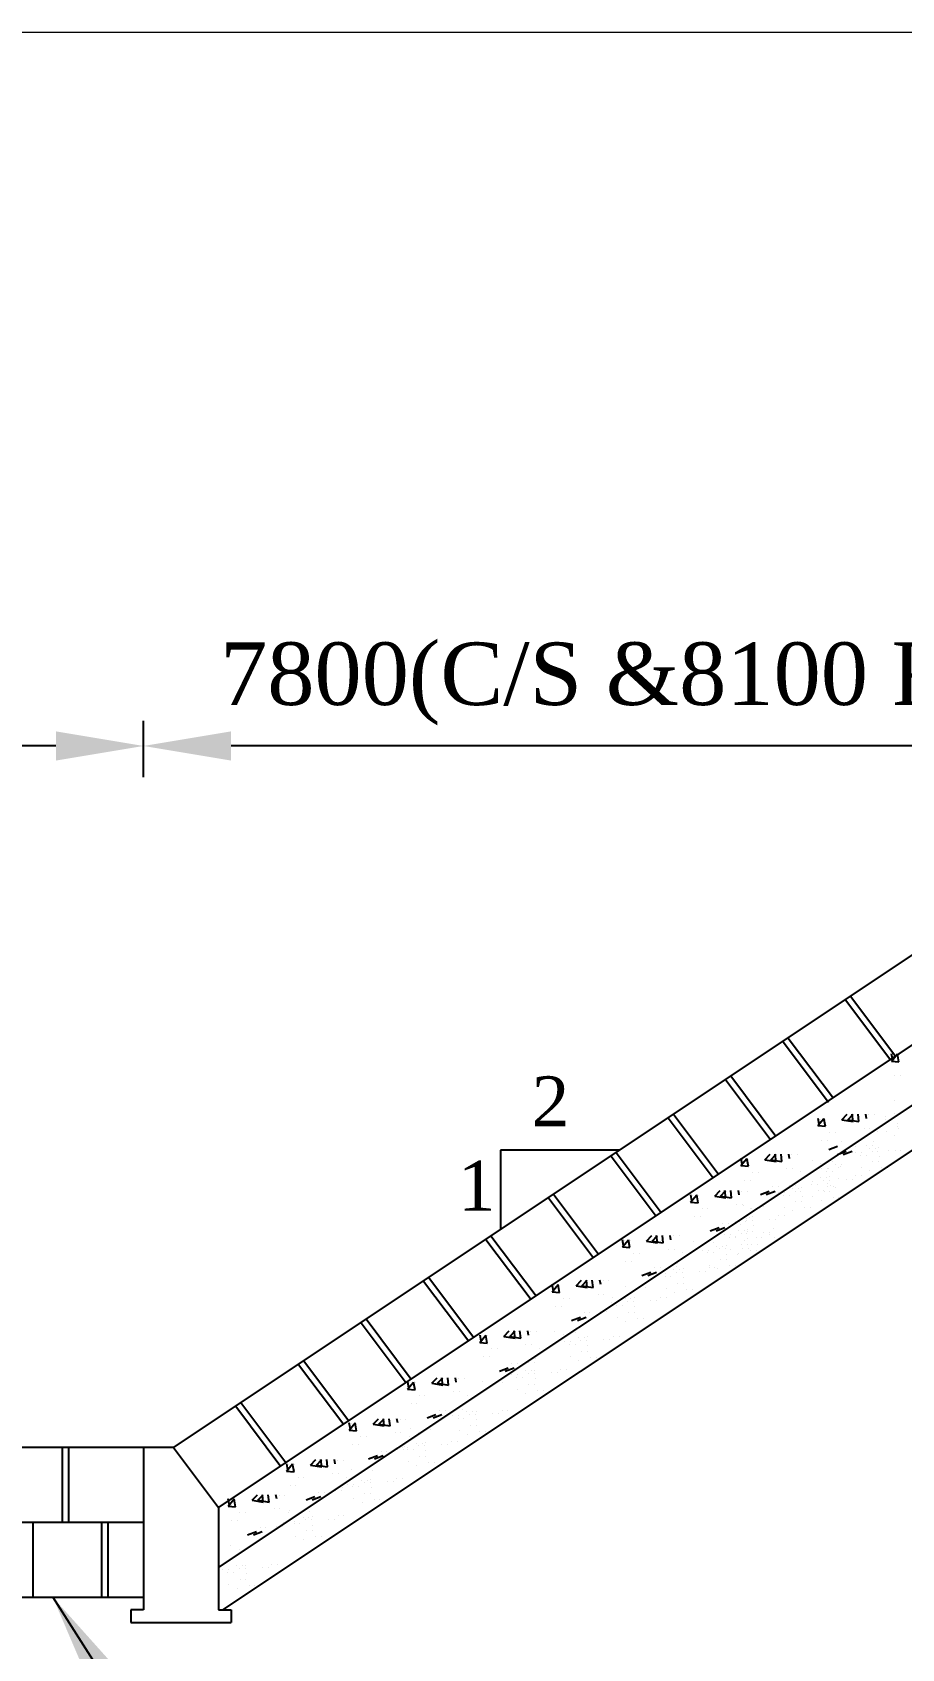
# Model space of a CAD drawing. Extents: x -545075 to 1728153, y -708141 to -305611.
# Drawn here: x 1040330 to 1043806, y -618361 to -611896 of the extents above; entities that cross this region are included whole.
import ezdxf

# ---------------------------------------------------------------- set-up
doc = ezdxf.new("R2010")
doc.units = 0
doc.header["$MEASUREMENT"] = 0
doc.layers.get('0').update_dxf_attribs({"linetype": 'CONTINUOUS'})
doc.layers.get('DEFPOINTS').update_dxf_attribs({"linetype": 'CONTINUOUS'})
doc.layers.add('LINE', color=7, linetype='CONTINUOUS')
doc.styles.get("Standard").update_dxf_attribs({"font": 'times.ttf', "height": 250})
doc.dimstyles.new('3', dxfattribs={"dimtxt": 225, "dimasz": 350, "dimexe": 100, "dimexo": 25, "dimgap": 9, "dimtad": 0, "dimdec": 0, "dimzin": 0, "dimdsep": 46, "dimtxsty": 'Standard', "dimcen": 0, "dimclrt": 256, "dimadec": 0, "dimazin": 0, "dimtfac": 1, "dimtdec": 0, "dimtofl": 0, "dimtmove": 2, "dimatfit": 3, "dimfxl": 1, "dimtolj": 1, "dimtzin": 0, "dimarcsym": 0})

# ---------------------------------------------------------------- blocks, each defined once
blk = doc.blocks.new('*D143')
at = {"color": 0, "lineweight": -2}
for p, q in [((1033694.3, -614874.6), (1033694.3, -614650.3)), ((1040774.4, -614874.6), (1040774.4, -614650.3)), ((1034044.3, -614750.3), (1036869.6, -614750.3)), ((1040424.4, -614750.3), (1037599, -614750.3))]:
    blk.add_line(p, q, dxfattribs=at)
for points in [[(1034044.3, -614691.9), (1034044.3, -614808.6), (1033694.3, -614750.3)], [(1040424.4, -614691.9), (1040424.4, -614808.6), (1040774.4, -614750.3)]]:
    blk.add_solid(points, dxfattribs=at)
at = {"layer": 'DEFPOINTS', "color": 0, "lineweight": -2}
for p in [(1033694.3, -614750.3), (1033694.3, -614899.6), (1040774.4, -614899.6)]:
    blk.add_point(p, dxfattribs=at)
at = {"insert": (1037234.3, -614750.3), "char_height": 250, "attachment_point": 5}
blk.add_mtext('\\A1;7000', dxfattribs=at)
blk = doc.blocks.new('*D102')
at = {"color": 0, "lineweight": -2}
for p, q in [((1040774.4, -614874.6), (1040774.4, -614650.3)), ((1044508.1, -614901.3), (1044508.1, -614650.3)), ((1044158.1, -614750.3), (1041124.4, -614750.3))]:
    blk.add_line(p, q, dxfattribs=at)
for points in [[(1041124.4, -614691.9), (1041124.4, -614808.6), (1040774.4, -614750.3)], [(1044158.1, -614691.9), (1044158.1, -614808.6), (1044508.1, -614750.3)]]:
    blk.add_solid(points, dxfattribs=at)
at = {"layer": 'DEFPOINTS', "color": 0, "lineweight": -2}
for p in [(1040774.4, -614750.3), (1040774.4, -614899.6), (1044508.1, -614926.3)]:
    blk.add_point(p, dxfattribs=at)
at = {"insert": (1042769.4, -614502), "char_height": 250, "attachment_point": 5}
blk.add_mtext('\\A1;7800(C/S &8100 R/S)', dxfattribs=at)

msp = doc.modelspace()

# ---------------------------------------------------------------- linework, layer by layer
at = {"color": 0}
for p, q in [((1043765.013, -616010.585), (1043789.118, -615981.858)), ((1043765.013, -616010.585), (1043794.899, -616013.2)), ((1043771.638, -616013.215), (1043765.857, -615981.873)), ((1043773.483, -615984.922), (1043773.483, -615984.922)), ((1043794.89, -616013.215), (1043789.109, -615981.873)), ((1043796.735, -615984.922), (1043796.735, -615984.922)), ((1043779.248, -616068.783), (1043779.248, -616068.783)), ((1043802.499, -616068.783), (1043802.499, -616068.783)), ((1043776.45, -616168.926), (1043776.45, -616168.926)), ((1043567.191, -616245.141), (1043588.512, -616222.92)), ((1043590.443, -616245.141), (1043611.764, -616222.92)), ((1043611.65, -616252.049), (1043608.261, -616222.92)), ((1043634.902, -616252.049), (1043631.513, -616222.92)), ((1043665.423, -616239.838), (1043662.302, -616222.92)), ((1043675.167, -616224.521), (1043675.167, -616224.521)), ((1043698.419, -616224.521), (1043698.419, -616224.521)), ((1043743.082, -616234.164), (1043743.082, -616234.164)), ((1043776.072, -616218.464), (1043776.072, -616218.464)), ((1043786.865, -616229.469), (1043786.865, -616229.469)), ((1043799.324, -616218.464), (1043799.324, -616218.464)), ((1043471.013, -616268.585), (1043495.118, -616239.858)), ((1043471.013, -616268.585), (1043500.899, -616271.2)), ((1043477.638, -616271.215), (1043471.857, -616239.873)), ((1043479.483, -616242.922), (1043479.483, -616242.922)), ((1043500.89, -616271.215), (1043495.109, -616239.873)), ((1043502.735, -616242.922), (1043502.735, -616242.922)), ((1043516.75, -616294.957), (1043516.75, -616294.957)), ((1043540.002, -616294.957), (1043540.002, -616294.957)), ((1043567.191, -616245.141), (1043611.659, -616252.038)), ((1043590.443, -616245.141), (1043634.911, -616252.038)), ((1043655.409, -616278.512), (1043655.409, -616278.512)), ((1043678.661, -616278.512), (1043678.661, -616278.512)), ((1043711.053, -616292.974), (1043711.053, -616292.974)), ((1043740.651, -616245.274), (1043740.651, -616245.274)), ((1043745.321, -616293.676), (1043745.321, -616293.676)), ((1043755.618, -616247.597), (1043755.618, -616247.597)), ((1043763.903, -616245.274), (1043763.903, -616245.274)), ((1043788.011, -616262.06), (1043788.011, -616262.06)), ((1043789.627, -616272.427), (1043789.627, -616272.427)), ((1043792.657, -616281.648), (1043792.657, -616281.648)), ((1043485.248, -616326.783), (1043485.248, -616326.783)), ((1043508.499, -616326.783), (1043508.499, -616326.783)), ((1043514.544, -616364.346), (1043549.553, -616350.907)), ((1043564.459, -616333.377), (1043564.459, -616333.377)), ((1043599.291, -616352.705), (1043599.291, -616352.705)), ((1043622.543, -616352.705), (1043622.543, -616352.705)), ((1043666.326, -616348.009), (1043666.326, -616348.009)), ((1043677.192, -616359.511), (1043677.192, -616359.511)), ((1043689.577, -616348.009), (1043689.577, -616348.009)), ((1043692.582, -616333.427), (1043692.582, -616333.427)), ((1043700.444, -616359.511), (1043700.444, -616359.511)), ((1043714.242, -616355.933), (1043714.242, -616355.933)), ((1043777.714, -616308.138), (1043777.714, -616308.138)), ((1043779.788, -616366.755), (1043779.788, -616366.755)), ((1043803.04, -616366.755), (1043803.04, -616366.755)), ((1043163.013, -616428.585), (1043187.118, -616399.858)), ((1043163.013, -616428.585), (1043192.899, -616431.2)), ((1043169.638, -616431.215), (1043163.857, -616399.873)), ((1043171.483, -616402.922), (1043171.483, -616402.922)), ((1043192.89, -616431.215), (1043187.109, -616399.873)), ((1043194.735, -616402.922), (1043194.735, -616402.922)), ((1043259.191, -616405.141), (1043280.512, -616382.92)), ((1043259.191, -616405.141), (1043303.659, -616412.038)), ((1043282.443, -616405.141), (1043303.764, -616382.92)), ((1043282.443, -616405.141), (1043326.911, -616412.038)), ((1043303.65, -616412.049), (1043300.261, -616382.92)), ((1043326.902, -616412.049), (1043323.513, -616382.92)), ((1043357.423, -616399.838), (1043354.302, -616382.92)), ((1043367.167, -616384.521), (1043367.167, -616384.521)), ((1043390.419, -616384.521), (1043390.419, -616384.521)), ((1043447.618, -616407.597), (1043447.618, -616407.597)), ((1043480.011, -616422.06), (1043480.011, -616422.06)), ((1043482.45, -616426.926), (1043482.45, -616426.926)), ((1043528.027, -616410.94), (1043528.027, -616410.94)), ((1043540.898, -616425.948), (1043540.898, -616425.948)), ((1043549.375, -616383.674), (1043584.384, -616370.236)), ((1043562.858, -616430.268), (1043562.858, -616430.268)), ((1043564.15, -616425.948), (1043564.15, -616425.948)), ((1043570.51, -616379.273), (1043570.51, -616379.273)), ((1043572.627, -616383.674), (1043607.636, -616370.236)), ((1043620.951, -616375.211), (1043620.951, -616375.211)), ((1043641.771, -616386.32), (1043641.771, -616386.32)), ((1043644.203, -616375.211), (1043644.203, -616375.211)), ((1043665.023, -616386.32), (1043665.023, -616386.32)), ((1043687.986, -616370.515), (1043687.986, -616370.515)), ((1043690.747, -616413.474), (1043690.747, -616413.474)), ((1043711.238, -616370.515), (1043711.238, -616370.515)), ((1043713.999, -616413.474), (1043713.999, -616413.474)), ((1043715.535, -616390.699), (1043715.535, -616390.699)), ((1043752.456, -616367.393), (1043752.456, -616367.393)), ((1043177.248, -616486.783), (1043177.248, -616486.783)), ((1043200.499, -616486.783), (1043200.499, -616486.783)), ((1043208.75, -616454.957), (1043208.75, -616454.957)), ((1043232.002, -616454.957), (1043232.002, -616454.957)), ((1043347.409, -616438.512), (1043347.409, -616438.512)), ((1043370.661, -616438.512), (1043370.661, -616438.512)), ((1043384.582, -616493.427), (1043384.582, -616493.427)), ((1043403.053, -616452.974), (1043403.053, -616452.974)), ((1043449.082, -616492.164), (1043449.082, -616492.164)), ((1043482.072, -616476.464), (1043482.072, -616476.464)), ((1043484.657, -616441.648), (1043484.657, -616441.648)), ((1043492.865, -616487.469), (1043492.865, -616487.469)), ((1043505.324, -616476.464), (1043505.324, -616476.464)), ((1043505.477, -616452.758), (1043505.477, -616452.758)), ((1043507.909, -616441.648), (1043507.909, -616441.648)), ((1043514.842, -616441.388), (1043514.842, -616441.388)), ((1043516.117, -616487.469), (1043516.117, -616487.469)), ((1043519.121, -616472.887), (1043519.121, -616472.887)), ((1043528.729, -616452.758), (1043528.729, -616452.758)), ((1043551.692, -616436.953), (1043551.692, -616436.953)), ((1043554.453, -616479.911), (1043554.453, -616479.911)), ((1043584.667, -616483.709), (1043584.667, -616483.709)), ((1043607.919, -616483.709), (1043607.919, -616483.709)), ((1043622.52, -616469.455), (1043622.52, -616469.455)), ((1043645.772, -616469.455), (1043645.772, -616469.455)), ((1043646.442, -616434.723), (1043646.442, -616434.723)), ((1043678.834, -616449.185), (1043678.834, -616449.185)), ((1043726.851, -616438.065), (1043726.851, -616438.065)), ((1043750.103, -616438.065), (1043750.103, -616438.065)), ((1042962.182, -616574.257), (1042986.286, -616545.53)), ((1042968.807, -616576.886), (1042963.026, -616545.545)), ((1042970.652, -616548.593), (1042970.652, -616548.593)), ((1042992.059, -616576.886), (1042986.277, -616545.545)), ((1042993.904, -616548.593), (1042993.904, -616548.593)), ((1043058.359, -616550.813), (1043079.681, -616528.592)), ((1043058.359, -616550.813), (1043102.828, -616557.71)), ((1043081.611, -616550.813), (1043102.932, -616528.592)), ((1043081.611, -616550.813), (1043126.08, -616557.71)), ((1043102.818, -616557.72), (1043099.43, -616528.592)), ((1043126.07, -616557.72), (1043122.682, -616528.592)), ((1043156.592, -616545.51), (1043153.471, -616528.592)), ((1043166.335, -616530.192), (1043166.335, -616530.192)), ((1043189.587, -616530.192), (1043189.587, -616530.192)), ((1043241.375, -616543.674), (1043276.384, -616530.236)), ((1043264.627, -616543.674), (1043299.636, -616530.236)), ((1043291.291, -616512.705), (1043291.291, -616512.705)), ((1043312.951, -616535.211), (1043312.951, -616535.211)), ((1043314.543, -616512.705), (1043314.543, -616512.705)), ((1043333.771, -616546.32), (1043333.771, -616546.32)), ((1043336.203, -616535.211), (1043336.203, -616535.211)), ((1043357.023, -616546.32), (1043357.023, -616546.32)), ((1043358.326, -616508.009), (1043358.326, -616508.009)), ((1043369.192, -616519.511), (1043369.192, -616519.511)), ((1043379.986, -616530.515), (1043379.986, -616530.515)), ((1043381.577, -616508.009), (1043381.577, -616508.009)), ((1043392.444, -616519.511), (1043392.444, -616519.511)), ((1043403.238, -616530.515), (1043403.238, -616530.515)), ((1043406.242, -616515.933), (1043406.242, -616515.933)), ((1043407.535, -616550.699), (1043407.535, -616550.699)), ((1043446.651, -616503.274), (1043446.651, -616503.274)), ((1043451.321, -616551.676), (1043451.321, -616551.676)), ((1043469.903, -616503.274), (1043469.903, -616503.274)), ((1043471.788, -616526.755), (1043471.788, -616526.755)), ((1043495.04, -616526.755), (1043495.04, -616526.755)), ((1043495.627, -616530.427), (1043495.627, -616530.427)), ((1043509.641, -616512.502), (1043509.641, -616512.502)), ((1043510.148, -616501.16), (1043510.148, -616501.16)), ((1043518.878, -616530.427), (1043518.878, -616530.427)), ((1043520.415, -616507.652), (1043520.415, -616507.652)), ((1043531.73, -616555.019), (1043531.73, -616555.019)), ((1043532.892, -616512.502), (1043532.892, -616512.502)), ((1043542.54, -616515.622), (1043542.54, -616515.622)), ((1043554.982, -616555.019), (1043554.982, -616555.019)), ((1042962.182, -616574.257), (1042992.068, -616576.871)), ((1043007.919, -616600.629), (1043007.919, -616600.629)), ((1043031.17, -616600.629), (1043031.17, -616600.629)), ((1043146.578, -616584.183), (1043146.578, -616584.183)), ((1043169.83, -616584.183), (1043169.83, -616584.183)), ((1043174.45, -616586.926), (1043174.45, -616586.926)), ((1043202.222, -616598.646), (1043202.222, -616598.646)), ((1043206.842, -616601.388), (1043206.842, -616601.388)), ((1043254.858, -616590.268), (1043254.858, -616590.268)), ((1043338.442, -616594.723), (1043338.442, -616594.723)), ((1043370.834, -616609.185), (1043370.834, -616609.185)), ((1043382.747, -616573.474), (1043382.747, -616573.474)), ((1043405.999, -616573.474), (1043405.999, -616573.474)), ((1043418.851, -616598.065), (1043418.851, -616598.065)), ((1043442.103, -616598.065), (1043442.103, -616598.065)), ((1043458.456, -616625.393), (1043458.456, -616625.393)), ((1043483.714, -616566.138), (1043483.714, -616566.138)), ((1042976.416, -616632.455), (1042976.416, -616632.455)), ((1042999.668, -616632.455), (1042999.668, -616632.455)), ((1043040.544, -616689.346), (1043075.553, -616675.907)), ((1043063.796, -616689.346), (1043098.805, -616675.907)), ((1043090.459, -616658.377), (1043090.459, -616658.377)), ((1043113.711, -616658.377), (1043113.711, -616658.377)), ((1043138.651, -616663.274), (1043138.651, -616663.274)), ((1043141.082, -616652.164), (1043141.082, -616652.164)), ((1043152.751, -616688.573), (1043152.751, -616688.573)), ((1043157.494, -616653.681), (1043157.494, -616653.681)), ((1043161.903, -616663.274), (1043161.903, -616663.274)), ((1043174.072, -616636.464), (1043174.072, -616636.464)), ((1043176.003, -616688.573), (1043176.003, -616688.573)), ((1043180.746, -616653.681), (1043180.746, -616653.681)), ((1043183.75, -616639.099), (1043183.75, -616639.099)), ((1043184.865, -616647.469), (1043184.865, -616647.469)), ((1043187.627, -616690.427), (1043187.627, -616690.427)), ((1043189.801, -616684.996), (1043189.801, -616684.996)), ((1043197.324, -616636.464), (1043197.324, -616636.464)), ((1043208.117, -616647.469), (1043208.117, -616647.469)), ((1043210.878, -616690.427), (1043210.878, -616690.427)), ((1043211.121, -616632.887), (1043211.121, -616632.887)), ((1043212.415, -616667.652), (1043212.415, -616667.652)), ((1043276.667, -616643.709), (1043276.667, -616643.709)), ((1043293.2, -616681.564), (1043293.2, -616681.564)), ((1043299.919, -616643.709), (1043299.919, -616643.709)), ((1043314.52, -616629.455), (1043314.52, -616629.455)), ((1043337.772, -616629.455), (1043337.772, -616629.455)), ((1042689.013, -616753.585), (1042713.118, -616724.858)), ((1042689.013, -616753.585), (1042718.899, -616756.2)), ((1042695.638, -616756.215), (1042689.857, -616724.873)), ((1042697.483, -616727.922), (1042697.483, -616727.922)), ((1042718.89, -616756.215), (1042713.109, -616724.873)), ((1042720.735, -616727.922), (1042720.735, -616727.922)), ((1042785.191, -616730.141), (1042806.512, -616707.92)), ((1042785.191, -616730.141), (1042829.659, -616737.038)), ((1042808.443, -616730.141), (1042829.764, -616707.92)), ((1042808.443, -616730.141), (1042852.911, -616737.038)), ((1042829.65, -616737.049), (1042826.261, -616707.92)), ((1042852.902, -616737.049), (1042849.513, -616707.92)), ((1042883.423, -616724.838), (1042880.302, -616707.92)), ((1042893.167, -616709.521), (1042893.167, -616709.521)), ((1042916.419, -616709.521), (1042916.419, -616709.521)), ((1042973.618, -616732.597), (1042973.618, -616732.597)), ((1043006.011, -616747.06), (1043006.011, -616747.06)), ((1043054.027, -616735.94), (1043054.027, -616735.94)), ((1043066.898, -616750.948), (1043066.898, -616750.948)), ((1043090.15, -616750.948), (1043090.15, -616750.948)), ((1043096.51, -616704.273), (1043096.51, -616704.273)), ((1043103.948, -616747.371), (1043103.948, -616747.371)), ((1043117.33, -616715.383), (1043117.33, -616715.383)), ((1043119.762, -616704.273), (1043119.762, -616704.273)), ((1043140.582, -616715.383), (1043140.582, -616715.383)), ((1043143.321, -616711.676), (1043143.321, -616711.676)), ((1043163.545, -616699.577), (1043163.545, -616699.577)), ((1043166.306, -616742.536), (1043166.306, -616742.536)), ((1043175.714, -616726.138), (1043175.714, -616726.138)), ((1043186.797, -616699.577), (1043186.797, -616699.577)), ((1043189.558, -616742.536), (1043189.558, -616742.536)), ((1043191.094, -616719.761), (1043191.094, -616719.761)), ((1043207.346, -616743.939), (1043207.346, -616743.939)), ((1043223.73, -616715.019), (1043223.73, -616715.019)), ((1043230.598, -616743.939), (1043230.598, -616743.939)), ((1043246.982, -616715.019), (1043246.982, -616715.019)), ((1043255.347, -616695.818), (1043255.347, -616695.818)), ((1043276.021, -616704.273), (1043276.021, -616704.273)), ((1043278.598, -616695.818), (1043278.598, -616695.818)), ((1043296.841, -616715.383), (1043296.841, -616715.383)), ((1042703.248, -616811.783), (1042703.248, -616811.783)), ((1042726.499, -616811.783), (1042726.499, -616811.783)), ((1042734.75, -616779.957), (1042734.75, -616779.957)), ((1042758.002, -616779.957), (1042758.002, -616779.957)), ((1042873.409, -616763.512), (1042873.409, -616763.512)), ((1042896.661, -616763.512), (1042896.661, -616763.512)), ((1042910.582, -616818.427), (1042910.582, -616818.427)), ((1042929.053, -616777.974), (1042929.053, -616777.974)), ((1043010.657, -616766.648), (1043010.657, -616766.648)), ((1043031.477, -616777.758), (1043031.477, -616777.758)), ((1043033.909, -616766.648), (1043033.909, -616766.648)), ((1043054.729, -616777.758), (1043054.729, -616777.758)), ((1043077.692, -616761.953), (1043077.692, -616761.953)), ((1043080.453, -616804.911), (1043080.453, -616804.911)), ((1043100.943, -616761.953), (1043100.943, -616761.953)), ((1043103.705, -616804.911), (1043103.705, -616804.911)), ((1043105.241, -616782.136), (1043105.241, -616782.136)), ((1043122.001, -616763.785), (1043122.001, -616763.785)), ((1043150.456, -616785.393), (1043150.456, -616785.393)), ((1043154.393, -616778.247), (1043154.393, -616778.247)), ((1043169.494, -616758.193), (1043169.494, -616758.193)), ((1043192.745, -616758.193), (1043192.745, -616758.193)), ((1043202.41, -616767.127), (1043202.41, -616767.127)), ((1043225.662, -616767.127), (1043225.662, -616767.127)), ((1042767.375, -616868.674), (1042802.384, -616855.236)), ((1042790.627, -616868.674), (1042825.636, -616855.236)), ((1042817.291, -616837.705), (1042817.291, -616837.705)), ((1042838.951, -616860.211), (1042838.951, -616860.211)), ((1042840.543, -616837.705), (1042840.543, -616837.705)), ((1042859.771, -616871.32), (1042859.771, -616871.32)), ((1042862.203, -616860.211), (1042862.203, -616860.211)), ((1042883.023, -616871.32), (1042883.023, -616871.32)), ((1042884.326, -616833.009), (1042884.326, -616833.009)), ((1042895.192, -616844.511), (1042895.192, -616844.511)), ((1042905.986, -616855.515), (1042905.986, -616855.515)), ((1042907.577, -616833.009), (1042907.577, -616833.009)), ((1042918.444, -616844.511), (1042918.444, -616844.511)), ((1042929.238, -616855.515), (1042929.238, -616855.515)), ((1042932.242, -616840.933), (1042932.242, -616840.933)), ((1042933.535, -616875.699), (1042933.535, -616875.699)), ((1042997.788, -616851.755), (1042997.788, -616851.755)), ((1043021.04, -616851.755), (1043021.04, -616851.755)), ((1043035.641, -616837.502), (1043035.641, -616837.502)), ((1043036.148, -616826.16), (1043036.148, -616826.16)), ((1043058.892, -616837.502), (1043058.892, -616837.502)), ((1043068.54, -616840.622), (1043068.54, -616840.622)), ((1043116.557, -616829.503), (1043116.557, -616829.503)), ((1043139.809, -616829.503), (1043139.809, -616829.503)), ((1042408.04, -616932.913), (1042432.144, -616904.187)), ((1042408.04, -616932.913), (1042437.926, -616935.528)), ((1042414.665, -616935.543), (1042408.884, -616904.202)), ((1042416.51, -616907.25), (1042416.51, -616907.25)), ((1042437.917, -616935.543), (1042432.135, -616904.202)), ((1042439.762, -616907.25), (1042439.762, -616907.25)), ((1042504.217, -616909.47), (1042525.538, -616887.249)), ((1042504.217, -616909.47), (1042548.686, -616916.366)), ((1042527.469, -616909.47), (1042548.79, -616887.249)), ((1042527.469, -616909.47), (1042571.938, -616916.366)), ((1042548.676, -616916.377), (1042545.288, -616887.249)), ((1042571.928, -616916.377), (1042568.54, -616887.249)), ((1042592.436, -616942.84), (1042592.436, -616942.84)), ((1042602.45, -616904.167), (1042599.329, -616887.249)), ((1042612.193, -616888.849), (1042612.193, -616888.849)), ((1042615.688, -616942.84), (1042615.688, -616942.84)), ((1042635.445, -616888.849), (1042635.445, -616888.849)), ((1042700.45, -616911.926), (1042700.45, -616911.926)), ((1042732.842, -616926.388), (1042732.842, -616926.388)), ((1042780.858, -616915.268), (1042780.858, -616915.268)), ((1042864.442, -616919.723), (1042864.442, -616919.723)), ((1042896.834, -616934.185), (1042896.834, -616934.185)), ((1042908.747, -616898.474), (1042908.747, -616898.474)), ((1042931.999, -616898.474), (1042931.999, -616898.474)), ((1042944.851, -616923.065), (1042944.851, -616923.065)), ((1042968.103, -616923.065), (1042968.103, -616923.065)), ((1042422.274, -616991.112), (1042422.274, -616991.112)), ((1042445.526, -616991.112), (1042445.526, -616991.112)), ((1042453.776, -616959.286), (1042453.776, -616959.286)), ((1042477.028, -616959.286), (1042477.028, -616959.286)), ((1042603.352, -617012.338), (1042603.352, -617012.338)), ((1042626.604, -617012.338), (1042626.604, -617012.338)), ((1042629.608, -616997.756), (1042629.608, -616997.756)), ((1042643.83, -616977.164), (1042643.83, -616977.164)), ((1042648.08, -616957.303), (1042648.08, -616957.303)), ((1042664.651, -616988.274), (1042664.651, -616988.274)), ((1042667.082, -616977.164), (1042667.082, -616977.164)), ((1042687.903, -616988.274), (1042687.903, -616988.274)), ((1042700.072, -616961.464), (1042700.072, -616961.464)), ((1042710.865, -616972.469), (1042710.865, -616972.469)), ((1042723.324, -616961.464), (1042723.324, -616961.464)), ((1042734.117, -616972.469), (1042734.117, -616972.469)), ((1042737.121, -616957.887), (1042737.121, -616957.887)), ((1042738.415, -616992.652), (1042738.415, -616992.652)), ((1042802.667, -616968.709), (1042802.667, -616968.709)), ((1042825.919, -616968.709), (1042825.919, -616968.709)), ((1042840.52, -616954.455), (1042840.52, -616954.455)), ((1042863.772, -616954.455), (1042863.772, -616954.455)), ((1042486.402, -617048.003), (1042521.411, -617034.564)), ((1042509.654, -617048.003), (1042544.663, -617034.564)), ((1042536.317, -617017.034), (1042536.317, -617017.034)), ((1042559.569, -617017.034), (1042559.569, -617017.034)), ((1042669.321, -617036.676), (1042669.321, -617036.676)), ((1042701.714, -617051.138), (1042701.714, -617051.138)), ((1042713.627, -617015.427), (1042713.627, -617015.427)), ((1042736.878, -617015.427), (1042736.878, -617015.427)), ((1042749.73, -617040.019), (1042749.73, -617040.019)), ((1042772.982, -617040.019), (1042772.982, -617040.019)), ((1042119.261, -617135.633), (1042149.147, -617138.247)), ((1042119.261, -617135.633), (1042143.366, -617106.906)), ((1042125.887, -617138.262), (1042120.105, -617106.921)), ((1042127.731, -617109.969), (1042127.731, -617109.969)), ((1042149.138, -617138.262), (1042143.357, -617106.921)), ((1042150.983, -617109.969), (1042150.983, -617109.969)), ((1042215.439, -617112.189), (1042236.76, -617089.968)), ((1042215.439, -617112.189), (1042259.907, -617119.086)), ((1042238.691, -617112.189), (1042260.012, -617089.968)), ((1042238.691, -617112.189), (1042283.159, -617119.086)), ((1042259.898, -617119.097), (1042256.509, -617089.968)), ((1042283.15, -617119.097), (1042279.761, -617089.968)), ((1042313.671, -617106.886), (1042310.551, -617089.968)), ((1042323.415, -617091.568), (1042323.415, -617091.568)), ((1042346.667, -617091.568), (1042346.667, -617091.568)), ((1042419.476, -617091.254), (1042419.476, -617091.254)), ((1042451.868, -617105.717), (1042451.868, -617105.717)), ((1042456.515, -617133.102), (1042456.515, -617133.102)), ((1042479.767, -617133.102), (1042479.767, -617133.102)), ((1042499.885, -617094.597), (1042499.885, -617094.597)), ((1042512.756, -617117.402), (1042512.756, -617117.402)), ((1042523.55, -617128.406), (1042523.55, -617128.406)), ((1042536.008, -617117.402), (1042536.008, -617117.402)), ((1042546.801, -617128.406), (1042546.801, -617128.406)), ((1042549.806, -617113.825), (1042549.806, -617113.825)), ((1042615.352, -617124.647), (1042615.352, -617124.647)), ((1042638.603, -617124.647), (1042638.603, -617124.647)), ((1042653.204, -617110.393), (1042653.204, -617110.393)), ((1042676.456, -617110.393), (1042676.456, -617110.393)), ((1042133.496, -617193.831), (1042133.496, -617193.831)), ((1042156.748, -617193.831), (1042156.748, -617193.831)), ((1042164.998, -617162.005), (1042164.998, -617162.005)), ((1042188.25, -617162.005), (1042188.25, -617162.005)), ((1042303.657, -617145.559), (1042303.657, -617145.559)), ((1042326.909, -617145.559), (1042326.909, -617145.559)), ((1042340.83, -617200.475), (1042340.83, -617200.475)), ((1042359.302, -617160.022), (1042359.302, -617160.022)), ((1042477.335, -617144.212), (1042477.335, -617144.212)), ((1042482.006, -617192.614), (1042482.006, -617192.614)), ((1042500.587, -617144.212), (1042500.587, -617144.212)), ((1042514.398, -617207.076), (1042514.398, -617207.076)), ((1042526.311, -617171.365), (1042526.311, -617171.365)), ((1042549.563, -617171.365), (1042549.563, -617171.365)), ((1042551.099, -617148.59), (1042551.099, -617148.59)), ((1042562.415, -617195.956), (1042562.415, -617195.956)), ((1042585.666, -617195.956), (1042585.666, -617195.956)), ((1042197.624, -617250.722), (1042232.633, -617237.283)), ((1042220.875, -617250.722), (1042255.885, -617237.283)), ((1042245.785, -617265.649), (1042245.785, -617265.649)), ((1042247.539, -617219.753), (1042247.539, -617219.753)), ((1042269.037, -617265.649), (1042269.037, -617265.649)), ((1042270.791, -617219.753), (1042270.791, -617219.753)), ((1042302.026, -617249.949), (1042302.026, -617249.949)), ((1042312.82, -617260.953), (1042312.82, -617260.953)), ((1042314.574, -617215.057), (1042314.574, -617215.057)), ((1042325.278, -617249.949), (1042325.278, -617249.949)), ((1042336.071, -617260.953), (1042336.071, -617260.953)), ((1042337.826, -617215.057), (1042337.826, -617215.057)), ((1042339.076, -617246.372), (1042339.076, -617246.372)), ((1042404.622, -617257.194), (1042404.622, -617257.194)), ((1042427.873, -617257.194), (1042427.873, -617257.194)), ((1042442.474, -617242.94), (1042442.474, -617242.94)), ((1042465.726, -617242.94), (1042465.726, -617242.94)), ((1041830.483, -617322.758), (1041854.588, -617294.031)), ((1041830.483, -617322.758), (1041860.369, -617325.373)), ((1041837.108, -617325.388), (1041831.327, -617294.046)), ((1041838.953, -617297.095), (1041838.953, -617297.095)), ((1041860.36, -617325.388), (1041854.579, -617294.046)), ((1041862.205, -617297.095), (1041862.205, -617297.095)), ((1041926.661, -617299.314), (1041947.982, -617277.093)), ((1041926.661, -617299.314), (1041971.129, -617306.211)), ((1041949.913, -617299.314), (1041971.234, -617277.093)), ((1041949.913, -617299.314), (1041994.381, -617306.211)), ((1041971.12, -617306.222), (1041967.731, -617277.093)), ((1041994.372, -617306.222), (1041990.983, -617277.093)), ((1042014.879, -617332.685), (1042014.879, -617332.685)), ((1042024.893, -617294.011), (1042021.772, -617277.093)), ((1042034.637, -617278.694), (1042034.637, -617278.694)), ((1042038.131, -617332.685), (1042038.131, -617332.685)), ((1042057.889, -617278.694), (1042057.889, -617278.694)), ((1042130.698, -617293.973), (1042130.698, -617293.973)), ((1042163.09, -617308.436), (1042163.09, -617308.436)), ((1042211.107, -617297.316), (1042211.107, -617297.316)), ((1042266.605, -617276.759), (1042266.605, -617276.759)), ((1042271.276, -617325.161), (1042271.276, -617325.161)), ((1042289.857, -617276.759), (1042289.857, -617276.759)), ((1042315.581, -617303.912), (1042315.581, -617303.912)), ((1042338.833, -617303.912), (1042338.833, -617303.912)), ((1042340.369, -617281.137), (1042340.369, -617281.137)), ((1042351.685, -617328.503), (1042351.685, -617328.503)), ((1042374.937, -617328.503), (1042374.937, -617328.503)), ((1041844.718, -617380.956), (1041844.718, -617380.956)), ((1041867.97, -617380.956), (1041867.97, -617380.956)), ((1041876.22, -617349.13), (1041876.22, -617349.13)), ((1041899.472, -617349.13), (1041899.472, -617349.13)), ((1042052.052, -617387.6), (1042052.052, -617387.6)), ((1042070.523, -617347.147), (1042070.523, -617347.147)), ((1042303.668, -617339.623), (1042303.668, -617339.623)), ((1041596.339, -617486.493), (1041620.443, -617457.766)), ((1041602.964, -617489.122), (1041597.183, -617457.781)), ((1041604.809, -617460.829), (1041604.809, -617460.829)), ((1041626.216, -617489.122), (1041620.434, -617457.781)), ((1041628.061, -617460.829), (1041628.061, -617460.829)), ((1041692.516, -617463.049), (1041713.837, -617440.828)), ((1041692.516, -617463.049), (1041736.985, -617469.946)), ((1041715.768, -617463.049), (1041737.089, -617440.828)), ((1041715.768, -617463.049), (1041760.237, -617469.946)), ((1041736.975, -617469.957), (1041733.587, -617440.828)), ((1041760.227, -617469.957), (1041756.839, -617440.828)), ((1041790.749, -617457.746), (1041787.628, -617440.828)), ((1041800.492, -617442.429), (1041800.492, -617442.429)), ((1041823.744, -617442.429), (1041823.744, -617442.429)), ((1041908.845, -617437.847), (1041943.855, -617424.409)), ((1041932.097, -617437.847), (1041967.106, -617424.409)), ((1041958.761, -617406.878), (1041958.761, -617406.878)), ((1041982.013, -617406.878), (1041982.013, -617406.878)), ((1042011.64, -617429.384), (1042011.64, -617429.384)), ((1042025.796, -617402.182), (1042025.796, -617402.182)), ((1042032.461, -617440.493), (1042032.461, -617440.493)), ((1042034.892, -617429.384), (1042034.892, -617429.384)), ((1042049.047, -617402.182), (1042049.047, -617402.182)), ((1042055.713, -617440.493), (1042055.713, -617440.493)), ((1042067.882, -617413.684), (1042067.882, -617413.684)), ((1042078.675, -617424.688), (1042078.675, -617424.688)), ((1042091.134, -617413.684), (1042091.134, -617413.684)), ((1042101.927, -617424.688), (1042101.927, -617424.688)), ((1042104.931, -617410.106), (1042104.931, -617410.106)), ((1042106.224, -617444.872), (1042106.224, -617444.872)), ((1042170.477, -617420.928), (1042170.477, -617420.928)), ((1042193.729, -617420.928), (1042193.729, -617420.928)), ((1042208.33, -617406.675), (1042208.33, -617406.675)), ((1042231.582, -617406.675), (1042231.582, -617406.675)), ((1041596.339, -617486.493), (1041626.225, -617489.107)), ((1041642.075, -617512.865), (1041642.075, -617512.865)), ((1041665.327, -617512.865), (1041665.327, -617512.865)), ((1041780.735, -617496.419), (1041780.735, -617496.419)), ((1041803.987, -617496.419), (1041803.987, -617496.419)), ((1041836.379, -617510.882), (1041836.379, -617510.882)), ((1041841.92, -617481.099), (1041841.92, -617481.099)), ((1041874.312, -617495.561), (1041874.312, -617495.561)), ((1041922.328, -617484.441), (1041922.328, -617484.441)), ((1042037.131, -617488.896), (1042037.131, -617488.896)), ((1042069.524, -617503.358), (1042069.524, -617503.358)), ((1042081.436, -617467.647), (1042081.436, -617467.647)), ((1042104.688, -617467.647), (1042104.688, -617467.647)), ((1042117.54, -617492.238), (1042117.54, -617492.238)), ((1042140.792, -617492.238), (1042140.792, -617492.238)), ((1041610.573, -617544.691), (1041610.573, -617544.691)), ((1041633.825, -617544.691), (1041633.825, -617544.691)), ((1041674.701, -617601.582), (1041709.71, -617588.143)), ((1041697.953, -617601.582), (1041732.962, -617588.143)), ((1041724.616, -617570.613), (1041724.616, -617570.613)), ((1041747.868, -617570.613), (1041747.868, -617570.613)), ((1041791.651, -617565.917), (1041791.651, -617565.917)), ((1041808.715, -617554.134), (1041808.715, -617554.134)), ((1041814.903, -617565.917), (1041814.903, -617565.917)), ((1041817.907, -617551.335), (1041817.907, -617551.335)), ((1041829.535, -617565.244), (1041829.535, -617565.244)), ((1041831.967, -617554.134), (1041831.967, -617554.134)), ((1041852.787, -617565.244), (1041852.787, -617565.244)), ((1041864.956, -617538.434), (1041864.956, -617538.434)), ((1041875.75, -617549.438), (1041875.75, -617549.438)), ((1041878.511, -617592.397), (1041878.511, -617592.397)), ((1041888.208, -617538.434), (1041888.208, -617538.434)), ((1041899.002, -617549.438), (1041899.002, -617549.438)), ((1041901.763, -617592.397), (1041901.763, -617592.397)), ((1041902.006, -617534.857), (1041902.006, -617534.857)), ((1041903.299, -617569.622), (1041903.299, -617569.622)), ((1041967.552, -617545.679), (1041967.552, -617545.679)), ((1041990.804, -617545.679), (1041990.804, -617545.679)), ((1042005.405, -617531.425), (1042005.405, -617531.425)), ((1042028.656, -617531.425), (1042028.656, -617531.425)), ((1041346.585, -617650.227), (1041370.689, -617621.501)), ((1041346.585, -617650.227), (1041376.47, -617652.842)), ((1041353.21, -617652.857), (1041347.428, -617621.516)), ((1041355.055, -617624.564), (1041355.055, -617624.564)), ((1041376.461, -617652.857), (1041370.68, -617621.516)), ((1041378.306, -617624.564), (1041378.306, -617624.564)), ((1041442.762, -617626.784), (1041464.083, -617604.563)), ((1041442.762, -617626.784), (1041487.231, -617633.68)), ((1041466.014, -617626.784), (1041487.335, -617604.563)), ((1041466.014, -617626.784), (1041510.482, -617633.68)), ((1041487.221, -617633.691), (1041483.833, -617604.563)), ((1041510.473, -617633.691), (1041507.084, -617604.563)), ((1041530.981, -617660.154), (1041530.981, -617660.154)), ((1041540.995, -617621.481), (1041537.874, -617604.563)), ((1041550.738, -617606.163), (1041550.738, -617606.163)), ((1041554.232, -617660.154), (1041554.232, -617660.154)), ((1041573.99, -617606.163), (1041573.99, -617606.163)), ((1041607.775, -617644.833), (1041607.775, -617644.833)), ((1041640.167, -617659.296), (1041640.167, -617659.296)), ((1041688.184, -617648.176), (1041688.184, -617648.176)), ((1041834.206, -617613.646), (1041834.206, -617613.646)), ((1041866.598, -617628.108), (1041866.598, -617628.108)), ((1041914.615, -617616.988), (1041914.615, -617616.988)), ((1041937.867, -617616.988), (1041937.867, -617616.988)), ((1041360.819, -617708.426), (1041360.819, -617708.426)), ((1041384.071, -617708.426), (1041384.071, -617708.426)), ((1041392.321, -617676.6), (1041392.321, -617676.6)), ((1041415.573, -617676.6), (1041415.573, -617676.6)), ((1041568.153, -617715.07), (1041568.153, -617715.07)), ((1041586.625, -617674.617), (1041586.625, -617674.617)), ((1041590.18, -617702.275), (1041590.18, -617702.275)), ((1041611.001, -617713.384), (1041611.001, -617713.384)), ((1041613.432, -617702.275), (1041613.432, -617702.275)), ((1041634.252, -617713.384), (1041634.252, -617713.384)), ((1041646.422, -617686.575), (1041646.422, -617686.575)), ((1041657.215, -617697.579), (1041657.215, -617697.579)), ((1041669.673, -617686.575), (1041669.673, -617686.575)), ((1041680.467, -617697.579), (1041680.467, -617697.579)), ((1041683.471, -617682.997), (1041683.471, -617682.997)), ((1041684.764, -617717.763), (1041684.764, -617717.763)), ((1041749.017, -617693.82), (1041749.017, -617693.82)), ((1041772.269, -617693.82), (1041772.269, -617693.82)), ((1041786.87, -617679.566), (1041786.87, -617679.566)), ((1041810.122, -617679.566), (1041810.122, -617679.566)), ((1041112.44, -617790.571), (1041136.544, -617761.845)), ((1041119.065, -617793.201), (1041113.284, -617761.86)), ((1041120.91, -617764.908), (1041120.91, -617764.908)), ((1041142.317, -617793.201), (1041136.536, -617761.86)), ((1041144.162, -617764.908), (1041144.162, -617764.908)), ((1041208.618, -617767.128), (1041229.939, -617744.907)), ((1041208.618, -617767.128), (1041253.086, -617774.024)), ((1041231.869, -617767.128), (1041253.19, -617744.907)), ((1041231.869, -617767.128), (1041276.338, -617774.024)), ((1041253.077, -617774.035), (1041249.688, -617744.907)), ((1041276.328, -617774.035), (1041272.94, -617744.907)), ((1041306.85, -617761.825), (1041303.729, -617744.907)), ((1041316.594, -617746.507), (1041316.594, -617746.507)), ((1041339.845, -617746.507), (1041339.845, -617746.507)), ((1041424.947, -617765.317), (1041459.956, -617751.878)), ((1041448.198, -617765.317), (1041483.208, -617751.878)), ((1041474.862, -617734.347), (1041474.862, -617734.347)), ((1041498.114, -617734.347), (1041498.114, -617734.347)), ((1041541.897, -617729.652), (1041541.897, -617729.652)), ((1041565.149, -617729.652), (1041565.149, -617729.652)), ((1041615.671, -617761.787), (1041615.671, -617761.787)), ((1041648.063, -617776.249), (1041648.063, -617776.249)), ((1041659.976, -617740.538), (1041659.976, -617740.538)), ((1041683.228, -617740.538), (1041683.228, -617740.538)), ((1041696.08, -617765.129), (1041696.08, -617765.129)), ((1041719.332, -617765.129), (1041719.332, -617765.129)), ((1041112.44, -617790.571), (1041142.326, -617793.186)), ((1041126.674, -617848.77), (1041126.674, -617848.77)), ((1041149.926, -617848.77), (1041149.926, -617848.77)), ((1041158.177, -617816.944), (1041158.177, -617816.944)), ((1041181.428, -617816.944), (1041181.428, -617816.944)), ((1041296.836, -617800.498), (1041296.836, -617800.498)), ((1041320.088, -617800.498), (1041320.088, -617800.498)), ((1041352.48, -617814.961), (1041352.48, -617814.961)), ((1041356.035, -617850.416), (1041356.035, -617850.416)), ((1041358.021, -617808.568), (1041358.021, -617808.568)), ((1041379.287, -617850.416), (1041379.287, -617850.416)), ((1041390.413, -617823.03), (1041390.413, -617823.03)), ((1041412.277, -617834.716), (1041412.277, -617834.716)), ((1041423.07, -617845.72), (1041423.07, -617845.72)), ((1041435.529, -617834.716), (1041435.529, -617834.716)), ((1041438.43, -617811.911), (1041438.43, -617811.911)), ((1041446.322, -617845.72), (1041446.322, -617845.72)), ((1041449.327, -617831.138), (1041449.327, -617831.138)), ((1041514.872, -617841.96), (1041514.872, -617841.96)), ((1041538.124, -617841.96), (1041538.124, -617841.96)), ((1041552.725, -617827.707), (1041552.725, -617827.707)), ((1041575.977, -617827.707), (1041575.977, -617827.707)), ((1041190.802, -617905.661), (1041225.811, -617892.222)), ((1041214.054, -617905.661), (1041249.063, -617892.222)), ((1041240.718, -617874.691), (1041240.718, -617874.691)), ((1041263.969, -617874.691), (1041263.969, -617874.691)), ((1041307.752, -617869.996), (1041307.752, -617869.996)), ((1041331.004, -617869.996), (1041331.004, -617869.996)), ((1041334.009, -617855.414), (1041334.009, -617855.414)), ((1041376.856, -617861.525), (1041376.856, -617861.525)), ((1041381.527, -617909.928), (1041381.527, -617909.928)), ((1041400.108, -617861.525), (1041400.108, -617861.525)), ((1041425.832, -617888.679), (1041425.832, -617888.679)), ((1041449.083, -617888.679), (1041449.083, -617888.679)), ((1041450.62, -617865.904), (1041450.62, -617865.904)), ((1041461.935, -617913.27), (1041461.935, -617913.27)), ((1041485.187, -617913.27), (1041485.187, -617913.27)), ((1041123.876, -617948.912), (1041123.876, -617948.912)), ((1041156.269, -617963.374), (1041156.269, -617963.374)), ((1041204.285, -617952.255), (1041204.285, -617952.255)), ((1041413.919, -617924.39), (1041413.919, -617924.39)), ((1041090.672, -618045.338), (1041090.672, -618045.338)), ((1041113.923, -618045.338), (1041113.923, -618045.338)), ((1041146.913, -618029.638), (1041146.913, -618029.638)), ((1041157.707, -618040.642), (1041157.707, -618040.642)), ((1041170.165, -618029.638), (1041170.165, -618029.638)), ((1041180.958, -618040.642), (1041180.958, -618040.642)), ((1041183.963, -618026.061), (1041183.963, -618026.061)), ((1041249.508, -618036.883), (1041249.508, -618036.883)), ((1041272.76, -618036.883), (1041272.76, -618036.883)), ((1041287.361, -618022.629), (1041287.361, -618022.629)), ((1041310.613, -618022.629), (1041310.613, -618022.629)), ((1041111.492, -618056.448), (1041111.492, -618056.448)), ((1041116.163, -618104.85), (1041116.163, -618104.85)), ((1041134.744, -618056.448), (1041134.744, -618056.448)), ((1041160.468, -618083.601), (1041160.468, -618083.601)), ((1041183.72, -618083.601), (1041183.72, -618083.601)), ((1041185.256, -618060.826), (1041185.256, -618060.826)), ((1041196.572, -618108.192), (1041196.572, -618108.192)), ((1041219.823, -618108.192), (1041219.823, -618108.192)), ((1041148.555, -618119.312), (1041148.555, -618119.312))]:
    msp.add_line(p, q, dxfattribs=at)
for p, q in [((1042201.583, -616367.123), (1042201.583, -616683.667)), ((1042678.396, -616367.123), (1042201.583, -616367.123))]:
    msp.add_line(p, q)
at = {"color": 7, "linetype": 'ByBlock', "lineweight": 20}
msp.add_lwpolyline([(1024088.576, -654682.06), (1024088.576, -611896.246), (1084593.768, -611896.246), (1084593.768, -654682.06), (1024088.576, -654682.06)], close=True, dxfattribs=at)
at = {"layer": 'LINE'}
for p, q in [((1040894.292, -617555.53), (1044516.023, -615141.042)), ((1041074.379, -617796.027), (1044517.255, -615500.776)), ((1041074.379, -618036.397), (1044473.12, -615770.57)), ((1043582.695, -615767.118), (1043760.856, -616005.042)), ((1043602.707, -615752.133), (1043781.688, -615991.154)), ((1041091.096, -618205.53), (1044478.828, -615947.042)), ((1043332.652, -615933.813), (1043512.739, -616174.311)), ((1043352.663, -615918.829), (1043532.75, -616159.326)), ((1043101.514, -616084.048), (1043281.601, -616324.546)), ((1043122.347, -616070.16), (1043302.434, -616310.657)), ((1042872.303, -616236.856), (1043052.39, -616477.353)), ((1042893.136, -616222.967), (1043073.222, -616463.465)), ((1042643.913, -616390.76), (1042824, -616631.257)), ((1042663.925, -616375.775), (1042844.011, -616616.272)), ((1042393.87, -616557.455), (1042573.956, -616797.953)), ((1042413.881, -616542.471), (1042593.968, -616782.968)), ((1042143.826, -616724.151), (1042323.913, -616964.648)), ((1042163.838, -616709.166), (1042343.924, -616949.663)), ((1041914.606, -616875.321), (1042094.693, -617115.818)), ((1041894.594, -616890.305), (1042074.681, -617130.803)), ((1041644.628, -617056.95), (1041824.715, -617297.447)), ((1041664.639, -617041.965), (1041844.726, -617282.462)), ((1041394.662, -617223.594), (1041574.748, -617464.091)), ((1041414.673, -617208.609), (1041594.76, -617449.106)), ((1041143.585, -617390.978), (1041323.672, -617631.476)), ((1041163.597, -617375.993), (1041343.683, -617616.491)), ((1040774.379, -617555.53), (1033874.379, -617555.53)), ((1040449.379, -617555.53), (1040449.379, -617855.53)), ((1040474.379, -617555.53), (1040474.379, -617855.53)), ((1040774.379, -617555.53), (1040774.379, -618155.53)), ((1040774.379, -617555.53), (1040774.379, -618205.53)), ((1040894.292, -617555.53), (1040774.379, -617555.53)), ((1040894.292, -617555.53), (1041074.379, -617796.027)), ((1041074.379, -617796.027), (1041074.379, -618205.53)), ((1040774.379, -617855.53), (1033994.292, -617855.53)), ((1040331.219, -617854.648), (1040331.219, -618154.648)), ((1040606.219, -617854.648), (1040606.219, -618154.648)), ((1040631.219, -617854.648), (1040631.219, -618154.648)), ((1040774.379, -618155.53), (1037324.379, -618155.53)), ((1040724.379, -618205.53), (1040724.379, -618255.53)), ((1040774.379, -618205.53), (1040724.379, -618205.53)), ((1041074.379, -618205.53), (1041124.379, -618205.53)), ((1041124.379, -618205.53), (1041124.379, -618255.53)), ((1040724.379, -618255.53), (1041124.379, -618255.53))]:
    msp.add_line(p, q, dxfattribs=at)

# ---------------------------------------------------------------- texts
for s, p in [('2', (1042326.075, -616271.567)), ('1', (1042031.568, -616608.61))]:
    msp.add_text(s, height=200, dxfattribs=at).set_placement(p)

# ---------------------------------------------------------------- dimensions: what is measured, and where the dimension line sits
dim = msp.add_linear_dim(base=(1040774.379, -614750.282), p1=(1044508.074, -614926.329), p2=(1040774.379, -614899.561), text='7800(C/S &8100 R/S)', dimstyle='3')
dim.commit()
dim.dimension.update_dxf_attribs({"geometry": '*D102', "text_midpoint": (1042769.427, -614501.964), "dimtype": 160})
dim = msp.add_linear_dim(base=(1033694.292, -614750.282), p1=(1040774.379, -614899.561), p2=(1033694.292, -614899.561), text='7000', dimstyle='3')
dim.commit()
dim.dimension.update_dxf_attribs({"geometry": '*D143', "text_midpoint": (1037234.335, -614750.282)})

# ---------------------------------------------------------------- leaders
msp.add_leader([(1040412.004, -618155.015), (1041445.284, -619778.536), (1040383.842, -619803)], dimstyle='3', override={"dimgap": 9, "dimtad": 0})

doc.saveas('drawing.dxf')
